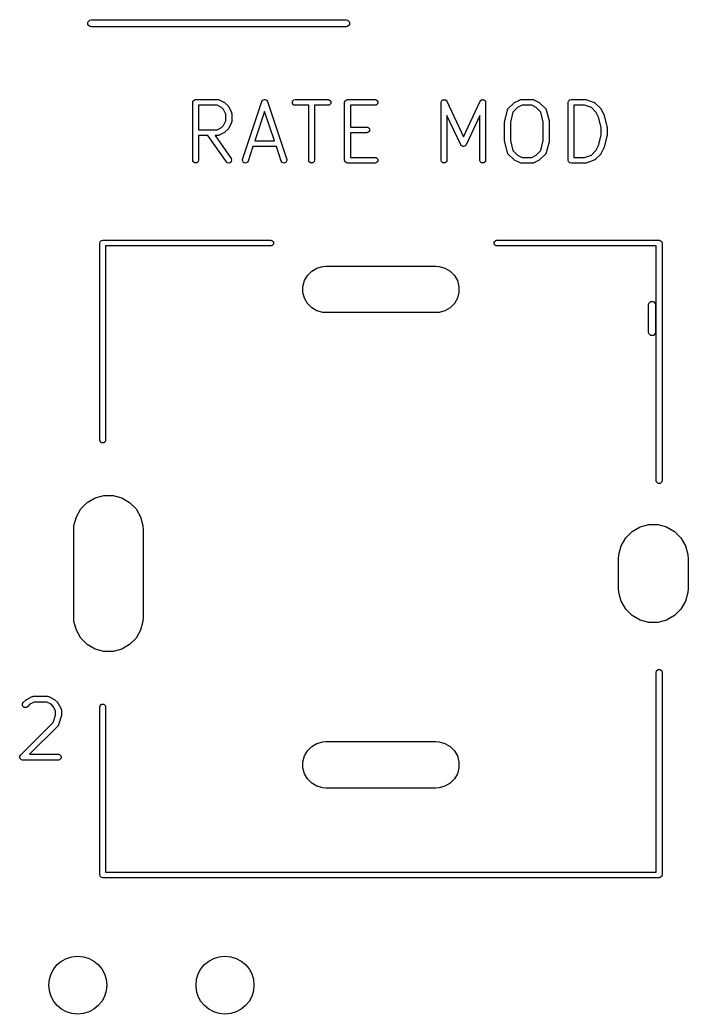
# Model space of a CAD drawing. Extents: x 0.11 to 3.93, y 0.1 to 4.17.
# Drawn here: x 1.015 to 1.469, y 0.252 to 0.927 of the extents above; entities that cross this region are included whole.
import ezdxf

# ---------------------------------------------------------------- set-up
doc = ezdxf.new("R2010")
doc.units = 0
doc.header["$MEASUREMENT"] = 0
doc.layers.add('BLACK', color=7, linetype='CONTINUOUS')

msp = doc.modelspace()

# ---------------------------------------------------------------- linework, layer by layer
at = {"layer": 'BLACK', "linetype": 'CONTINUOUS'}
for p, q in [((1.06081, 0.92571), (1.06209, 0.92699)), ((1.06081, 0.9239), (1.06081, 0.92571)), ((1.06209, 0.92699), (1.06299, 0.92717)), ((1.06299, 0.92717), (1.14961, 0.92717)), ((1.14961, 0.92717), (1.23622, 0.92717)), ((1.23622, 0.92717), (1.23712, 0.92699)), ((1.23712, 0.92699), (1.2384, 0.92571)), ((1.2384, 0.92571), (1.2384, 0.9239)), ((1.06209, 0.92262), (1.06081, 0.9239)), ((1.06299, 0.92244), (1.06209, 0.92262)), ((1.14961, 0.92244), (1.06299, 0.92244)), ((1.23622, 0.92244), (1.14961, 0.92244)), ((1.23712, 0.92262), (1.23622, 0.92244)), ((1.2384, 0.9239), (1.23712, 0.92262)), ((1.13204, 0.87116), (1.13219, 0.87192)), ((1.13204, 0.83179), (1.13204, 0.87116)), ((1.13219, 0.87192), (1.13326, 0.87298)), ((1.13326, 0.87298), (1.13401, 0.87313)), ((1.13401, 0.87313), (1.14901, 0.87313)), ((1.14901, 0.87313), (1.14911, 0.87311)), ((1.14911, 0.87311), (1.14915, 0.87313)), ((1.14915, 0.87313), (1.14945, 0.87304)), ((1.14945, 0.87304), (1.14976, 0.87298)), ((1.14976, 0.87298), (1.14979, 0.87295)), ((1.14979, 0.87295), (1.14989, 0.87293)), ((1.14989, 0.87293), (1.15364, 0.87105)), ((1.15364, 0.87105), (1.15389, 0.87086)), ((1.16589, 0.83242), (1.17901, 0.87179)), ((1.17901, 0.87179), (1.17939, 0.87245)), ((1.17939, 0.87245), (1.17952, 0.87252)), ((1.17952, 0.87252), (1.17959, 0.87265)), ((1.17959, 0.87265), (1.18018, 0.87285)), ((1.18018, 0.87285), (1.18074, 0.87313)), ((1.18074, 0.87313), (1.18088, 0.87308)), ((1.18088, 0.87308), (1.18102, 0.87313)), ((1.18102, 0.87313), (1.18158, 0.87285)), ((1.18158, 0.87285), (1.18217, 0.87265)), ((1.18217, 0.87265), (1.18224, 0.87252)), ((1.18224, 0.87252), (1.18237, 0.87245)), ((1.18237, 0.87245), (1.18275, 0.87179)), ((1.18275, 0.87179), (1.19587, 0.83242)), ((1.19968, 0.87192), (1.20075, 0.87298)), ((1.19968, 0.87041), (1.19968, 0.87192)), ((1.20075, 0.87298), (1.2015, 0.87313)), ((1.2015, 0.87313), (1.224, 0.87313)), ((1.224, 0.87313), (1.22475, 0.87298)), ((1.22475, 0.87298), (1.22582, 0.87192)), ((1.22582, 0.87192), (1.22582, 0.87041)), ((1.23515, 0.87116), (1.2353, 0.87192)), ((1.23515, 0.83179), (1.23515, 0.87116)), ((1.2353, 0.87192), (1.23637, 0.87298)), ((1.23637, 0.87298), (1.23712, 0.87313)), ((1.23712, 0.87313), (1.25587, 0.87313)), ((1.25587, 0.87313), (1.25662, 0.87298)), ((1.25662, 0.87298), (1.25769, 0.87192)), ((1.25769, 0.87192), (1.25769, 0.87041)), ((1.30077, 0.87116), (1.30092, 0.87192)), ((1.30077, 0.83179), (1.30077, 0.87116)), ((1.30092, 0.87192), (1.30117, 0.87217)), ((1.30117, 0.87217), (1.30129, 0.87249)), ((1.30129, 0.87249), (1.30168, 0.87268)), ((1.30168, 0.87268), (1.30199, 0.87298)), ((1.30199, 0.87298), (1.30234, 0.87298)), ((1.30234, 0.87298), (1.30265, 0.87313)), ((1.30265, 0.87313), (1.30306, 0.87298)), ((1.30306, 0.87298), (1.30349, 0.87298)), ((1.30349, 0.87298), (1.30374, 0.87274)), ((1.30374, 0.87274), (1.30407, 0.87262)), ((1.30407, 0.87262), (1.30452, 0.872)), ((1.30452, 0.872), (1.31586, 0.8477)), ((1.31586, 0.8477), (1.3272, 0.872)), ((1.3272, 0.872), (1.32766, 0.87262)), ((1.32766, 0.87262), (1.32799, 0.87274)), ((1.32799, 0.87274), (1.32823, 0.87298)), ((1.32823, 0.87298), (1.32867, 0.87298)), ((1.32867, 0.87298), (1.32907, 0.87313)), ((1.32907, 0.87313), (1.32939, 0.87298)), ((1.32939, 0.87298), (1.32974, 0.87298)), ((1.32974, 0.87298), (1.33005, 0.87268)), ((1.33005, 0.87268), (1.33044, 0.87249)), ((1.33044, 0.87249), (1.33056, 0.87217)), ((1.33056, 0.87217), (1.33081, 0.87192)), ((1.33081, 0.87192), (1.33096, 0.87116)), ((1.33096, 0.87116), (1.33096, 0.83179)), ((1.35035, 0.87086), (1.3506, 0.87105)), ((1.3506, 0.87105), (1.35435, 0.87293)), ((1.35435, 0.87293), (1.35445, 0.87295)), ((1.35445, 0.87295), (1.35448, 0.87298)), ((1.35448, 0.87298), (1.35479, 0.87304)), ((1.35479, 0.87304), (1.35509, 0.87313)), ((1.35509, 0.87313), (1.35514, 0.87311)), ((1.35514, 0.87311), (1.35523, 0.87313)), ((1.35523, 0.87313), (1.36273, 0.87313)), ((1.36273, 0.87313), (1.36283, 0.87311)), ((1.36283, 0.87311), (1.36287, 0.87313)), ((1.36287, 0.87313), (1.36318, 0.87304)), ((1.36318, 0.87304), (1.36349, 0.87298)), ((1.36349, 0.87298), (1.36352, 0.87295)), ((1.36352, 0.87295), (1.36361, 0.87293)), ((1.36361, 0.87293), (1.36736, 0.87105)), ((1.36736, 0.87105), (1.36761, 0.87086)), ((1.38701, 0.87116), (1.38716, 0.87192)), ((1.38701, 0.83179), (1.38701, 0.87116)), ((1.38716, 0.87192), (1.38823, 0.87298)), ((1.38823, 0.87298), (1.38898, 0.87313)), ((1.38898, 0.87313), (1.39835, 0.87313)), ((1.39835, 0.87313), (1.39866, 0.87307)), ((1.39866, 0.87307), (1.39898, 0.87303)), ((1.39898, 0.87303), (1.4046, 0.87116)), ((1.4046, 0.87116), (1.40469, 0.87111)), ((1.40469, 0.87111), (1.40473, 0.87111)), ((1.40473, 0.87111), (1.40499, 0.87093)), ((1.14854, 0.8692), (1.13598, 0.8692)), ((1.13598, 0.8692), (1.13598, 0.85251)), ((1.15159, 0.86767), (1.14854, 0.8692)), ((1.15302, 0.86625), (1.15159, 0.86767)), ((1.15454, 0.8632), (1.15302, 0.86625)), ((1.15389, 0.87086), (1.15415, 0.87068)), ((1.15415, 0.87068), (1.15603, 0.86881)), ((1.15603, 0.86881), (1.1562, 0.86854)), ((1.1562, 0.86854), (1.15639, 0.8683)), ((1.15639, 0.8683), (1.15827, 0.86455)), ((1.15827, 0.86455), (1.1583, 0.86445)), ((1.1583, 0.86445), (1.15833, 0.86442)), ((1.15833, 0.86442), (1.15839, 0.86411)), ((1.18088, 0.86494), (1.17424, 0.84501)), ((1.18752, 0.84501), (1.18088, 0.86494)), ((1.20075, 0.86935), (1.19968, 0.87041)), ((1.2015, 0.8692), (1.20075, 0.86935)), ((1.21078, 0.8692), (1.2015, 0.8692)), ((1.21078, 0.83179), (1.21078, 0.8692)), ((1.224, 0.8692), (1.21472, 0.8692)), ((1.21472, 0.8692), (1.21472, 0.83179)), ((1.22475, 0.86935), (1.224, 0.8692)), ((1.22582, 0.87041), (1.22475, 0.86935)), ((1.25587, 0.8692), (1.23909, 0.8692)), ((1.23909, 0.8692), (1.23909, 0.85439)), ((1.25662, 0.86935), (1.25587, 0.8692)), ((1.25769, 0.87041), (1.25662, 0.86935)), ((1.34395, 0.85852), (1.34582, 0.86602)), ((1.34582, 0.86602), (1.34592, 0.86621)), ((1.34592, 0.86629), (1.34605, 0.86649)), ((1.34592, 0.86621), (1.34592, 0.86629)), ((1.34605, 0.86649), (1.34615, 0.86671)), ((1.34615, 0.86671), (1.34622, 0.86675)), ((1.34622, 0.86675), (1.34634, 0.86693)), ((1.34634, 0.86693), (1.35009, 0.87068)), ((1.34951, 0.86453), (1.34783, 0.8578)), ((1.35265, 0.86767), (1.34951, 0.86453)), ((1.35009, 0.87068), (1.35035, 0.87086)), ((1.3557, 0.8692), (1.35265, 0.86767)), ((1.36227, 0.8692), (1.3557, 0.8692)), ((1.36532, 0.86767), (1.36227, 0.8692)), ((1.36845, 0.86453), (1.36532, 0.86767)), ((1.36761, 0.87086), (1.36787, 0.87068)), ((1.36787, 0.87068), (1.37162, 0.86693)), ((1.37014, 0.8578), (1.36845, 0.86453)), ((1.37162, 0.86693), (1.37174, 0.86675)), ((1.37174, 0.86675), (1.37181, 0.86671)), ((1.37181, 0.86671), (1.37192, 0.86649)), ((1.37192, 0.86649), (1.37205, 0.86629)), ((1.37205, 0.86629), (1.37205, 0.86621)), ((1.37205, 0.86621), (1.37214, 0.86602)), ((1.37214, 0.86602), (1.37402, 0.85852)), ((1.39803, 0.8692), (1.39095, 0.8692)), ((1.39095, 0.8692), (1.39095, 0.83376)), ((1.40291, 0.86757), (1.39803, 0.8692)), ((1.40611, 0.86437), (1.40291, 0.86757)), ((1.40499, 0.87093), (1.40527, 0.87078)), ((1.40527, 0.87078), (1.40529, 0.87074)), ((1.40529, 0.87074), (1.40537, 0.87068)), ((1.40537, 0.87068), (1.40912, 0.86693)), ((1.40774, 0.8611), (1.40611, 0.86437)), ((1.40912, 0.86693), (1.40929, 0.86667)), ((1.40929, 0.86667), (1.40949, 0.86642)), ((1.40949, 0.86642), (1.41136, 0.86267)), ((1.15302, 0.85546), (1.15454, 0.85851)), ((1.15454, 0.85851), (1.15454, 0.8632)), ((1.15839, 0.8576), (1.15833, 0.85729)), ((1.15839, 0.86411), (1.15847, 0.86381)), ((1.15847, 0.8579), (1.15839, 0.8576)), ((1.15847, 0.86381), (1.15846, 0.86376)), ((1.15846, 0.86376), (1.15848, 0.86367)), ((1.15848, 0.85804), (1.15846, 0.85794)), ((1.15846, 0.85794), (1.15847, 0.8579)), ((1.15848, 0.86367), (1.15848, 0.85804)), ((1.31408, 0.84221), (1.30471, 0.86229)), ((1.30471, 0.86229), (1.30471, 0.83179)), ((1.32702, 0.86229), (1.31765, 0.84221)), ((1.32702, 0.83179), (1.32702, 0.86229)), ((1.34389, 0.85804), (1.34394, 0.85828)), ((1.34389, 0.84492), (1.34389, 0.85804)), ((1.34394, 0.85828), (1.34395, 0.85852)), ((1.34783, 0.8578), (1.34783, 0.84516)), ((1.37014, 0.84516), (1.37014, 0.8578)), ((1.37402, 0.85852), (1.37403, 0.85828)), ((1.37403, 0.85828), (1.37407, 0.85804)), ((1.37407, 0.85804), (1.37407, 0.84492)), ((1.40951, 0.85405), (1.40774, 0.8611)), ((1.41136, 0.86267), (1.41142, 0.86246)), ((1.41142, 0.86246), (1.41151, 0.86227)), ((1.41151, 0.86227), (1.41339, 0.85477)), ((1.13598, 0.85251), (1.14854, 0.85251)), ((1.14854, 0.85251), (1.15159, 0.85403)), ((1.15159, 0.85403), (1.15302, 0.85546)), ((1.15389, 0.85085), (1.15364, 0.85066)), ((1.15415, 0.85103), (1.15389, 0.85085)), ((1.15603, 0.8529), (1.15415, 0.85103)), ((1.1562, 0.85316), (1.15603, 0.8529)), ((1.15639, 0.85341), (1.1562, 0.85316)), ((1.15827, 0.85716), (1.15639, 0.85341)), ((1.1583, 0.85726), (1.15827, 0.85716)), ((1.15833, 0.85729), (1.1583, 0.85726)), ((1.23909, 0.85439), (1.25025, 0.85439)), ((1.25025, 0.85439), (1.251, 0.85424)), ((1.251, 0.85424), (1.25207, 0.85317)), ((1.25207, 0.85166), (1.251, 0.8506)), ((1.25207, 0.85317), (1.25207, 0.85166)), ((1.40951, 0.84891), (1.40951, 0.85405)), ((1.41339, 0.85477), (1.4134, 0.85453)), ((1.4134, 0.85453), (1.41345, 0.85429)), ((1.41345, 0.85429), (1.41345, 0.84867)), ((1.14236, 0.84857), (1.13598, 0.84857)), ((1.13598, 0.84857), (1.13598, 0.83179)), ((1.1549, 0.83067), (1.14236, 0.84857)), ((1.14901, 0.84857), (1.14717, 0.84857)), ((1.14717, 0.84857), (1.15812, 0.83292)), ((1.14911, 0.84859), (1.14901, 0.84857)), ((1.14915, 0.84858), (1.14911, 0.84859)), ((1.14945, 0.84866), (1.14915, 0.84858)), ((1.14976, 0.84872), (1.14945, 0.84866)), ((1.14979, 0.84876), (1.14976, 0.84872)), ((1.14989, 0.84878), (1.14979, 0.84876)), ((1.15364, 0.85066), (1.14989, 0.84878)), ((1.17424, 0.84501), (1.18752, 0.84501)), ((1.25025, 0.85045), (1.23909, 0.85045)), ((1.23909, 0.85045), (1.23909, 0.83376)), ((1.251, 0.8506), (1.25025, 0.85045)), ((1.34394, 0.84468), (1.34389, 0.84492)), ((1.34395, 0.84444), (1.34394, 0.84468)), ((1.34582, 0.83694), (1.34395, 0.84444)), ((1.34783, 0.84516), (1.34951, 0.83843)), ((1.36845, 0.83843), (1.37014, 0.84516)), ((1.37402, 0.84444), (1.37214, 0.83694)), ((1.37403, 0.84468), (1.37402, 0.84444)), ((1.37407, 0.84492), (1.37403, 0.84468)), ((1.40774, 0.84186), (1.40951, 0.84891)), ((1.41339, 0.84819), (1.41151, 0.84069)), ((1.4134, 0.84843), (1.41339, 0.84819)), ((1.41345, 0.84867), (1.4134, 0.84843)), ((1.17293, 0.84107), (1.16962, 0.83117)), ((1.18884, 0.84107), (1.17293, 0.84107)), ((1.19214, 0.83117), (1.18884, 0.84107)), ((1.31438, 0.8418), (1.31408, 0.84221)), ((1.31441, 0.84171), (1.31438, 0.8418)), ((1.31446, 0.84169), (1.31441, 0.84171)), ((1.31453, 0.84159), (1.31446, 0.84169)), ((1.31517, 0.84136), (1.31453, 0.84159)), ((1.31578, 0.84108), (1.31517, 0.84136)), ((1.31586, 0.84111), (1.31578, 0.84108)), ((1.31595, 0.84108), (1.31586, 0.84111)), ((1.31656, 0.84136), (1.31595, 0.84108)), ((1.31719, 0.84159), (1.31656, 0.84136)), ((1.31727, 0.84169), (1.31719, 0.84159)), ((1.31732, 0.84171), (1.31727, 0.84169)), ((1.31735, 0.8418), (1.31732, 0.84171)), ((1.31765, 0.84221), (1.31735, 0.8418)), ((1.34951, 0.83843), (1.35265, 0.83529)), ((1.36532, 0.83529), (1.36845, 0.83843)), ((1.40291, 0.83539), (1.40611, 0.83858)), ((1.40611, 0.83858), (1.40774, 0.84186)), ((1.41136, 0.84029), (1.40949, 0.83654)), ((1.41142, 0.8405), (1.41136, 0.84029)), ((1.41151, 0.84069), (1.41142, 0.8405)), ((1.13219, 0.83104), (1.13204, 0.83179)), ((1.13326, 0.82998), (1.13219, 0.83104)), ((1.13583, 0.83104), (1.13476, 0.82998)), ((1.13598, 0.83179), (1.13583, 0.83104)), ((1.15545, 0.83013), (1.1549, 0.83067)), ((1.15817, 0.83074), (1.15693, 0.82987)), ((1.15812, 0.83292), (1.15843, 0.83222)), ((1.15843, 0.83222), (1.15817, 0.83074)), ((1.16579, 0.83166), (1.16589, 0.83242)), ((1.16647, 0.83031), (1.16579, 0.83166)), ((1.16924, 0.8305), (1.1679, 0.82983)), ((1.16962, 0.83117), (1.16924, 0.8305)), ((1.19252, 0.8305), (1.19214, 0.83117)), ((1.19386, 0.82983), (1.19252, 0.8305)), ((1.19597, 0.83166), (1.19529, 0.83031)), ((1.19587, 0.83242), (1.19597, 0.83166)), ((1.21093, 0.83104), (1.21078, 0.83179)), ((1.212, 0.82998), (1.21093, 0.83104)), ((1.21457, 0.83104), (1.2135, 0.82998)), ((1.21472, 0.83179), (1.21457, 0.83104)), ((1.2353, 0.83104), (1.23515, 0.83179)), ((1.23637, 0.82998), (1.2353, 0.83104)), ((1.23909, 0.83376), (1.25587, 0.83376)), ((1.25587, 0.83376), (1.25662, 0.83361)), ((1.25662, 0.83361), (1.25769, 0.83255)), ((1.25769, 0.83104), (1.25662, 0.82998)), ((1.25769, 0.83255), (1.25769, 0.83104)), ((1.30092, 0.83104), (1.30077, 0.83179)), ((1.30199, 0.82998), (1.30092, 0.83104)), ((1.30456, 0.83104), (1.30349, 0.82998)), ((1.30471, 0.83179), (1.30456, 0.83104)), ((1.32717, 0.83104), (1.32702, 0.83179)), ((1.32823, 0.82998), (1.32717, 0.83104)), ((1.33081, 0.83104), (1.32974, 0.82998)), ((1.33096, 0.83179), (1.33081, 0.83104)), ((1.34592, 0.83675), (1.34582, 0.83694)), ((1.34592, 0.83667), (1.34592, 0.83675)), ((1.34605, 0.83646), (1.34592, 0.83667)), ((1.34615, 0.83625), (1.34605, 0.83646)), ((1.34622, 0.8362), (1.34615, 0.83625)), ((1.34634, 0.83603), (1.34622, 0.8362)), ((1.35009, 0.83228), (1.34634, 0.83603)), ((1.35035, 0.8321), (1.35009, 0.83228)), ((1.3506, 0.83191), (1.35035, 0.8321)), ((1.35435, 0.83003), (1.3506, 0.83191)), ((1.35265, 0.83529), (1.3557, 0.83376)), ((1.3557, 0.83376), (1.36227, 0.83376)), ((1.36227, 0.83376), (1.36532, 0.83529)), ((1.36736, 0.83191), (1.36361, 0.83003)), ((1.36761, 0.8321), (1.36736, 0.83191)), ((1.36787, 0.83228), (1.36761, 0.8321)), ((1.37162, 0.83603), (1.36787, 0.83228)), ((1.37174, 0.8362), (1.37162, 0.83603)), ((1.37181, 0.83625), (1.37174, 0.8362)), ((1.37192, 0.83646), (1.37181, 0.83625)), ((1.37205, 0.83667), (1.37192, 0.83646)), ((1.37214, 0.83694), (1.37205, 0.83675)), ((1.37205, 0.83675), (1.37205, 0.83667)), ((1.38716, 0.83104), (1.38701, 0.83179)), ((1.38823, 0.82998), (1.38716, 0.83104)), ((1.39095, 0.83376), (1.39803, 0.83376)), ((1.39803, 0.83376), (1.40291, 0.83539)), ((1.4046, 0.8318), (1.39898, 0.82993)), ((1.40469, 0.83185), (1.4046, 0.8318)), ((1.40473, 0.83185), (1.40469, 0.83185)), ((1.40499, 0.83203), (1.40473, 0.83185)), ((1.40527, 0.83218), (1.40499, 0.83203)), ((1.40529, 0.83222), (1.40527, 0.83218)), ((1.40537, 0.83228), (1.40529, 0.83222)), ((1.40912, 0.83603), (1.40537, 0.83228)), ((1.40929, 0.83629), (1.40912, 0.83603)), ((1.40949, 0.83654), (1.40929, 0.83629)), ((1.13476, 0.82998), (1.13326, 0.82998)), ((1.15693, 0.82987), (1.15545, 0.83013)), ((1.1679, 0.82983), (1.16647, 0.83031)), ((1.19529, 0.83031), (1.19386, 0.82983)), ((1.2135, 0.82998), (1.212, 0.82998)), ((1.23712, 0.82983), (1.23637, 0.82998)), ((1.25587, 0.82983), (1.23712, 0.82983)), ((1.25662, 0.82998), (1.25587, 0.82983)), ((1.30349, 0.82998), (1.30199, 0.82998)), ((1.32974, 0.82998), (1.32823, 0.82998)), ((1.35445, 0.83001), (1.35435, 0.83003)), ((1.35448, 0.82998), (1.35445, 0.83001)), ((1.35479, 0.82991), (1.35448, 0.82998)), ((1.35509, 0.82983), (1.35479, 0.82991)), ((1.35514, 0.82985), (1.35509, 0.82983)), ((1.35523, 0.82983), (1.35514, 0.82985)), ((1.36273, 0.82983), (1.35523, 0.82983)), ((1.36283, 0.82985), (1.36273, 0.82983)), ((1.36287, 0.82983), (1.36283, 0.82985)), ((1.36318, 0.82991), (1.36287, 0.82983)), ((1.36349, 0.82998), (1.36318, 0.82991)), ((1.36352, 0.83001), (1.36349, 0.82998)), ((1.36361, 0.83003), (1.36352, 0.83001)), ((1.38898, 0.82983), (1.38823, 0.82998)), ((1.39835, 0.82983), (1.38898, 0.82983)), ((1.39866, 0.82989), (1.39835, 0.82983)), ((1.39898, 0.82993), (1.39866, 0.82989)), ((1.06905, 0.77634), (1.07011, 0.77741)), ((1.07011, 0.77741), (1.07087, 0.77756)), ((1.07087, 0.77756), (1.18504, 0.77756)), ((1.18504, 0.77756), (1.18579, 0.77741)), ((1.18579, 0.77741), (1.18686, 0.77634)), ((1.33676, 0.77634), (1.33783, 0.77741)), ((1.33783, 0.77741), (1.33858, 0.77756)), ((1.33858, 0.77756), (1.44882, 0.77756)), ((1.44882, 0.77756), (1.44957, 0.77741)), ((1.44957, 0.77741), (1.45064, 0.77634)), ((1.0689, 0.77559), (1.06905, 0.77634)), ((1.0689, 0.64173), (1.0689, 0.77559)), ((1.18504, 0.77362), (1.07283, 0.77362)), ((1.07283, 0.77362), (1.07283, 0.64173)), ((1.18579, 0.77377), (1.18504, 0.77362)), ((1.18686, 0.77484), (1.18579, 0.77377)), ((1.18686, 0.77634), (1.18686, 0.77484)), ((1.33676, 0.77484), (1.33676, 0.77634)), ((1.33783, 0.77377), (1.33676, 0.77484)), ((1.33858, 0.77362), (1.33783, 0.77377)), ((1.44685, 0.77362), (1.33858, 0.77362)), ((1.44685, 0.61417), (1.44685, 0.77362)), ((1.45064, 0.77634), (1.45079, 0.77559)), ((1.45079, 0.77559), (1.45079, 0.61417)), ((1.20995, 0.75368), (1.21285, 0.75659)), ((1.21285, 0.75659), (1.21641, 0.75864)), ((1.21641, 0.75864), (1.22039, 0.75971)), ((1.22039, 0.75971), (1.22244, 0.75984)), ((1.22244, 0.75984), (1.29724, 0.75984)), ((1.29724, 0.75984), (1.2993, 0.75971)), ((1.2993, 0.75971), (1.30327, 0.75864)), ((1.30327, 0.75864), (1.30683, 0.75659)), ((1.30683, 0.75659), (1.30974, 0.75368)), ((1.20683, 0.74615), (1.20789, 0.75012)), ((1.20789, 0.75012), (1.20995, 0.75368)), ((1.30974, 0.75368), (1.31179, 0.75012)), ((1.31179, 0.75012), (1.31286, 0.74615)), ((1.20683, 0.74204), (1.20683, 0.74615)), ((1.31286, 0.74615), (1.31286, 0.74204)), ((1.20789, 0.73807), (1.20683, 0.74204)), ((1.20995, 0.73451), (1.20789, 0.73807)), ((1.31179, 0.73807), (1.30974, 0.73451)), ((1.31286, 0.74204), (1.31179, 0.73807)), ((1.21285, 0.7316), (1.20995, 0.73451)), ((1.21641, 0.72955), (1.21285, 0.7316)), ((1.22039, 0.72848), (1.21641, 0.72955)), ((1.30327, 0.72955), (1.2993, 0.72848)), ((1.30683, 0.7316), (1.30327, 0.72955)), ((1.30974, 0.73451), (1.30683, 0.7316)), ((1.44163, 0.73375), (1.44181, 0.73465)), ((1.44163, 0.71507), (1.44163, 0.73375)), ((1.44181, 0.73465), (1.44309, 0.73593)), ((1.44309, 0.73593), (1.4449, 0.73593)), ((1.4449, 0.73593), (1.44618, 0.73465)), ((1.44618, 0.73465), (1.44636, 0.73375)), ((1.44636, 0.73375), (1.44636, 0.71507)), ((1.22244, 0.72835), (1.22039, 0.72848)), ((1.29724, 0.72835), (1.22244, 0.72835)), ((1.2993, 0.72848), (1.29724, 0.72835)), ((1.44181, 0.71416), (1.44163, 0.71507)), ((1.44309, 0.71289), (1.44181, 0.71416)), ((1.4449, 0.71289), (1.44309, 0.71289)), ((1.44618, 0.71416), (1.4449, 0.71289)), ((1.44636, 0.71507), (1.44618, 0.71416)), ((1.06905, 0.64098), (1.0689, 0.64173)), ((1.07283, 0.64173), (1.07268, 0.64098)), ((1.07011, 0.63991), (1.06905, 0.64098)), ((1.07162, 0.63991), (1.07011, 0.63991)), ((1.07268, 0.64098), (1.07162, 0.63991)), ((1.447, 0.61342), (1.44685, 0.61417)), ((1.44807, 0.61235), (1.447, 0.61342)), ((1.44957, 0.61235), (1.44807, 0.61235)), ((1.45064, 0.61342), (1.44957, 0.61235)), ((1.45079, 0.61417), (1.45064, 0.61342)), ((1.06042, 0.59945), (1.06576, 0.60253)), ((1.06576, 0.60253), (1.07172, 0.60413)), ((1.07172, 0.60413), (1.07789, 0.60413)), ((1.07789, 0.60413), (1.08384, 0.60253)), ((1.08384, 0.60253), (1.08918, 0.59945)), ((1.05298, 0.58975), (1.05606, 0.59509)), ((1.05606, 0.59509), (1.06042, 0.59945)), ((1.08918, 0.59945), (1.09354, 0.59509)), ((1.09354, 0.59509), (1.09663, 0.58975)), ((1.05138, 0.58379), (1.05298, 0.58975)), ((1.09663, 0.58975), (1.09822, 0.58379)), ((1.05118, 0.58071), (1.05138, 0.58379)), ((1.05118, 0.52165), (1.05118, 0.58071)), ((1.09822, 0.58379), (1.09843, 0.58071)), ((1.09843, 0.58071), (1.09843, 0.52165)), ((1.4305, 0.57976), (1.43584, 0.58285)), ((1.43584, 0.58285), (1.4418, 0.58444)), ((1.4418, 0.58444), (1.44797, 0.58444)), ((1.44797, 0.58444), (1.45392, 0.58285)), ((1.45392, 0.58285), (1.45926, 0.57976)), ((1.42306, 0.57006), (1.42614, 0.5754)), ((1.42614, 0.5754), (1.4305, 0.57976)), ((1.45926, 0.57976), (1.46362, 0.5754)), ((1.46362, 0.5754), (1.46671, 0.57006)), ((1.42146, 0.56411), (1.42306, 0.57006)), ((1.46671, 0.57006), (1.4683, 0.56411)), ((1.42126, 0.56102), (1.42146, 0.56411)), ((1.42126, 0.54134), (1.42126, 0.56102)), ((1.4683, 0.56411), (1.4685, 0.56102)), ((1.4685, 0.56102), (1.4685, 0.54134)), ((1.42146, 0.53826), (1.42126, 0.54134)), ((1.4685, 0.54134), (1.4683, 0.53826)), ((1.42306, 0.5323), (1.42146, 0.53826)), ((1.4683, 0.53826), (1.46671, 0.5323)), ((1.42614, 0.52696), (1.42306, 0.5323)), ((1.4305, 0.5226), (1.42614, 0.52696)), ((1.46362, 0.52696), (1.45926, 0.5226)), ((1.46671, 0.5323), (1.46362, 0.52696)), ((1.05138, 0.51857), (1.05118, 0.52165)), ((1.09843, 0.52165), (1.09822, 0.51857)), ((1.43584, 0.51951), (1.4305, 0.5226)), ((1.45926, 0.5226), (1.45392, 0.51951)), ((1.05298, 0.51261), (1.05138, 0.51857)), ((1.09822, 0.51857), (1.09663, 0.51261)), ((1.4418, 0.51792), (1.43584, 0.51951)), ((1.44797, 0.51792), (1.4418, 0.51792)), ((1.45392, 0.51951), (1.44797, 0.51792)), ((1.05606, 0.50727), (1.05298, 0.51261)), ((1.06042, 0.50291), (1.05606, 0.50727)), ((1.09354, 0.50727), (1.08918, 0.50291)), ((1.09663, 0.51261), (1.09354, 0.50727)), ((1.06576, 0.49983), (1.06042, 0.50291)), ((1.07172, 0.49823), (1.06576, 0.49983)), ((1.08384, 0.49983), (1.07789, 0.49823)), ((1.08918, 0.50291), (1.08384, 0.49983)), ((1.07789, 0.49823), (1.07172, 0.49823)), ((1.44685, 0.48425), (1.447, 0.48501)), ((1.44685, 0.34843), (1.44685, 0.48425)), ((1.447, 0.48501), (1.44807, 0.48607)), ((1.44807, 0.48607), (1.44957, 0.48607)), ((1.44957, 0.48607), (1.45064, 0.48501)), ((1.45064, 0.48501), (1.45079, 0.48425)), ((1.45079, 0.48425), (1.45079, 0.34646)), ((1.01931, 0.46574), (1.02306, 0.46761)), ((1.02306, 0.46761), (1.02316, 0.46764)), ((1.02316, 0.46764), (1.02319, 0.46767)), ((1.02319, 0.46767), (1.0235, 0.46773)), ((1.0235, 0.46773), (1.0238, 0.46781)), ((1.0238, 0.46781), (1.02384, 0.4678)), ((1.02384, 0.4678), (1.02394, 0.46782)), ((1.02394, 0.46782), (1.03331, 0.46782)), ((1.03331, 0.46782), (1.03341, 0.4678)), ((1.03341, 0.4678), (1.03345, 0.46781)), ((1.03345, 0.46781), (1.03376, 0.46773)), ((1.03376, 0.46773), (1.03407, 0.46767)), ((1.03407, 0.46767), (1.0341, 0.46764)), ((1.0341, 0.46764), (1.03419, 0.46761)), ((1.03419, 0.46761), (1.03794, 0.46574)), ((1.0165, 0.46285), (1.01692, 0.46349)), ((1.0165, 0.46135), (1.0165, 0.46285)), ((1.01756, 0.46028), (1.0165, 0.46135)), ((1.01692, 0.46349), (1.0188, 0.46537)), ((1.01907, 0.46028), (1.01756, 0.46028)), ((1.0188, 0.46537), (1.01906, 0.46554)), ((1.01906, 0.46554), (1.01931, 0.46574)), ((1.01971, 0.46071), (1.01907, 0.46028)), ((1.02136, 0.46236), (1.01971, 0.46071)), ((1.02441, 0.46388), (1.02136, 0.46236)), ((1.03285, 0.46388), (1.02441, 0.46388)), ((1.0359, 0.46236), (1.03285, 0.46388)), ((1.03732, 0.46093), (1.0359, 0.46236)), ((1.03885, 0.45789), (1.03732, 0.46093)), ((1.03794, 0.46574), (1.03819, 0.46554)), ((1.03819, 0.46554), (1.03846, 0.46537)), ((1.03846, 0.46537), (1.04033, 0.46349)), ((1.04033, 0.46349), (1.04051, 0.46323)), ((1.04051, 0.46323), (1.0407, 0.46298)), ((1.0407, 0.46298), (1.04257, 0.45923)), ((1.04257, 0.45923), (1.0426, 0.45914)), ((1.0426, 0.45914), (1.04263, 0.4591)), ((1.0689, 0.46063), (1.06905, 0.46138)), ((1.0689, 0.34646), (1.0689, 0.46063)), ((1.06905, 0.46138), (1.07011, 0.46245)), ((1.07011, 0.46245), (1.07162, 0.46245)), ((1.07162, 0.46245), (1.07268, 0.46138)), ((1.07268, 0.46138), (1.07283, 0.46063)), ((1.07283, 0.46063), (1.07283, 0.34843)), ((1.03722, 0.45004), (1.03885, 0.45492)), ((1.03885, 0.45492), (1.03885, 0.45789)), ((1.04268, 0.45398), (1.04081, 0.44835)), ((1.04263, 0.4591), (1.04269, 0.45879)), ((1.04272, 0.45429), (1.04268, 0.45398)), ((1.04269, 0.45879), (1.04278, 0.45849)), ((1.04278, 0.4546), (1.04272, 0.45429)), ((1.04278, 0.45849), (1.04276, 0.45845)), ((1.04276, 0.45845), (1.04278, 0.45835)), ((1.04278, 0.45835), (1.04278, 0.4546)), ((1.01505, 0.42787), (1.03722, 0.45004)), ((1.04033, 0.44758), (1.02119, 0.42845)), ((1.04039, 0.44767), (1.04033, 0.44758)), ((1.04043, 0.44769), (1.04039, 0.44767)), ((1.04058, 0.44796), (1.04043, 0.44769)), ((1.04076, 0.44822), (1.04058, 0.44796)), ((1.04081, 0.44835), (1.04076, 0.44827)), ((1.04076, 0.44827), (1.04076, 0.44822)), ((1.20995, 0.43085), (1.21285, 0.43375)), ((1.21285, 0.43375), (1.21641, 0.43581)), ((1.21641, 0.43581), (1.22039, 0.43687)), ((1.22039, 0.43687), (1.22244, 0.43701)), ((1.22244, 0.43701), (1.29724, 0.43701)), ((1.29724, 0.43701), (1.2993, 0.43687)), ((1.2993, 0.43687), (1.30327, 0.43581)), ((1.30327, 0.43581), (1.30683, 0.43375)), ((1.30683, 0.43375), (1.30974, 0.43085)), ((1.01462, 0.42723), (1.01505, 0.42787)), ((1.01462, 0.42573), (1.01462, 0.42723)), ((1.01569, 0.42466), (1.01462, 0.42573)), ((1.02119, 0.42845), (1.04081, 0.42845)), ((1.04081, 0.42845), (1.04157, 0.4283)), ((1.04157, 0.4283), (1.04263, 0.42723)), ((1.04263, 0.42573), (1.04157, 0.42466)), ((1.04263, 0.42723), (1.04263, 0.42573)), ((1.20683, 0.42332), (1.20789, 0.42729)), ((1.20789, 0.42729), (1.20995, 0.43085)), ((1.30974, 0.43085), (1.31179, 0.42729)), ((1.31179, 0.42729), (1.31286, 0.42332)), ((1.01644, 0.42451), (1.01569, 0.42466)), ((1.04081, 0.42451), (1.01644, 0.42451)), ((1.04157, 0.42466), (1.04081, 0.42451)), ((1.20683, 0.4192), (1.20683, 0.42332)), ((1.20789, 0.41523), (1.20683, 0.4192)), ((1.31286, 0.4192), (1.31179, 0.41523)), ((1.31286, 0.42332), (1.31286, 0.4192)), ((1.20995, 0.41167), (1.20789, 0.41523)), ((1.31179, 0.41523), (1.30974, 0.41167)), ((1.21285, 0.40877), (1.20995, 0.41167)), ((1.21641, 0.40671), (1.21285, 0.40877)), ((1.22039, 0.40565), (1.21641, 0.40671)), ((1.22244, 0.40551), (1.22039, 0.40565)), ((1.29724, 0.40551), (1.22244, 0.40551)), ((1.2993, 0.40565), (1.29724, 0.40551)), ((1.30327, 0.40671), (1.2993, 0.40565)), ((1.30683, 0.40877), (1.30327, 0.40671)), ((1.30974, 0.41167), (1.30683, 0.40877)), ((1.06905, 0.3457), (1.0689, 0.34646)), ((1.07011, 0.34464), (1.06905, 0.3457)), ((1.07087, 0.34449), (1.07011, 0.34464)), ((1.44882, 0.34449), (1.07087, 0.34449)), ((1.07283, 0.34843), (1.44685, 0.34843)), ((1.44957, 0.34464), (1.44882, 0.34449)), ((1.45064, 0.3457), (1.44957, 0.34464)), ((1.45079, 0.34646), (1.45064, 0.3457))]:
    msp.add_line(p, q, dxfattribs=at)
at = {"layer": 'BLACK'}
for centre in [(1.05394, 0.27165), (1.15394, 0.27165)]:
    msp.add_circle(centre, 0.01969, dxfattribs=at)

doc.saveas('drawing.dxf')
